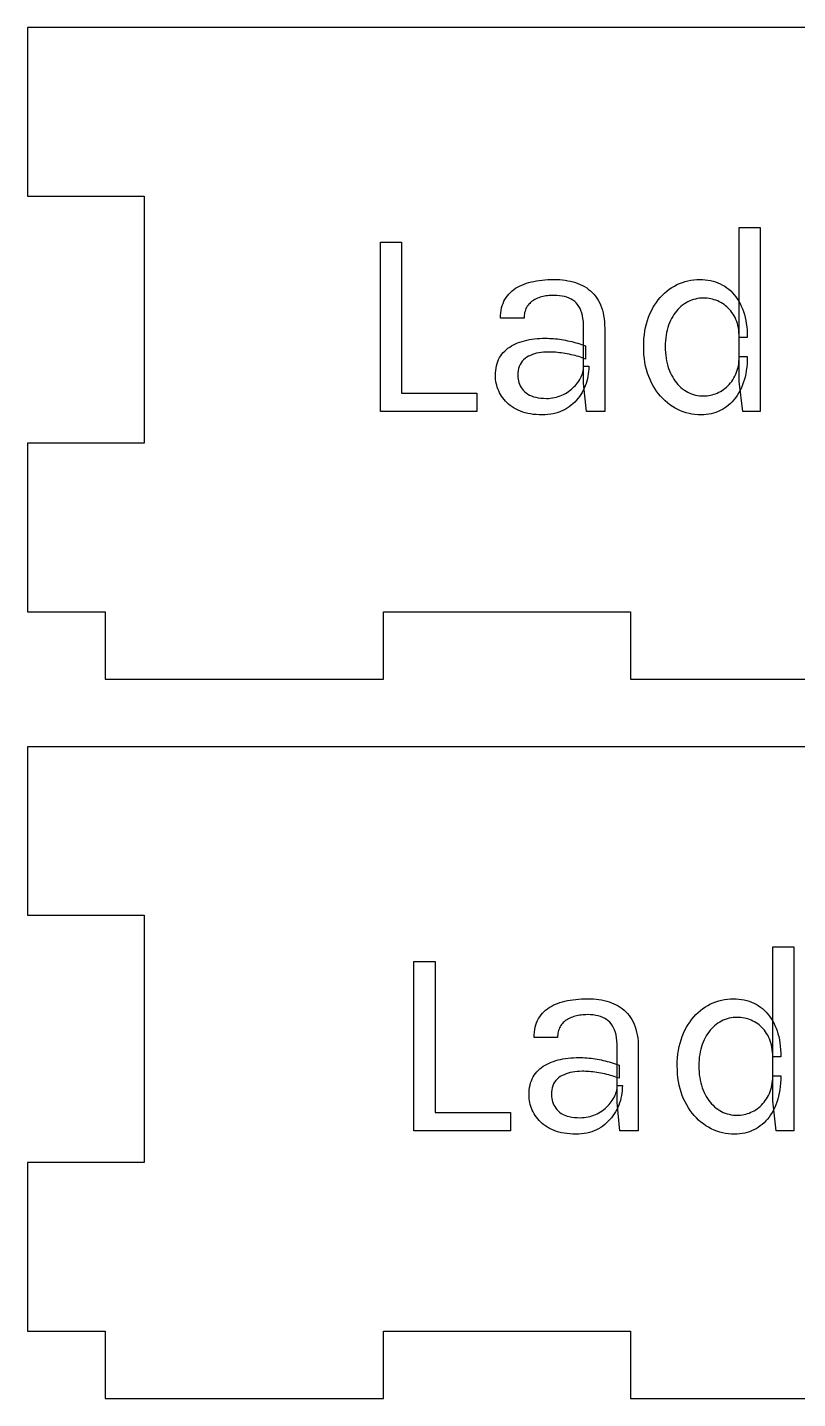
# Model space of a CAD drawing. Header units: millimetres. Extents: x 0 to 174, y 0 to 157.
# Drawn here: x 109 to 143.3, y 0 to 61 of the extents above; entities that cross this region are included whole.
import ezdxf

# ---------------------------------------------------------------- set-up
doc = ezdxf.new("R2010")
doc.units = ezdxf.units.MM
doc.layers.get('0').update_dxf_attribs({"linetype": 'CONTINUOUS'})

msp = doc.modelspace()

# ---------------------------------------------------------------- linework, layer by layer
for p, q in [((114.196, 61), (109, 61)), ((109, 61), (109, 53.5)), ((168.468, 61), (114.196, 61)), ((109, 53.5), (114.196, 53.5)), ((114.196, 53.5), (114.196, 42.5)), ((140.66, 45.252), (140.66, 52.092)), ((140.66, 52.092), (141.596, 52.092)), ((141.596, 52.092), (141.596, 43.908)), ((124.7, 51.444), (125.636, 51.444)), ((124.7, 43.908), (124.7, 51.444)), ((124.7, 51.444), (124.7, 51.444)), ((125.636, 51.444), (125.636, 44.724)), ((130.716, 49.394), (130.802, 49.447)), ((130.802, 49.447), (130.894, 49.495)), ((130.894, 49.495), (130.989, 49.54)), ((130.989, 49.54), (131.09, 49.581)), ((131.09, 49.581), (131.195, 49.617)), ((131.195, 49.617), (131.304, 49.649)), ((131.304, 49.649), (131.416, 49.679)), ((131.416, 49.679), (131.531, 49.704)), ((131.531, 49.704), (131.649, 49.726)), ((131.649, 49.726), (131.77, 49.745)), ((131.77, 49.745), (131.895, 49.761)), ((131.895, 49.761), (132.022, 49.773)), ((132.022, 49.773), (132.152, 49.781)), ((132.152, 49.781), (132.286, 49.786)), ((132.286, 49.786), (132.422, 49.788)), ((132.422, 49.788), (132.422, 49.788)), ((132.422, 49.788), (132.553, 49.786)), ((132.553, 49.786), (132.68, 49.779)), ((132.68, 49.779), (132.805, 49.768)), ((132.805, 49.768), (132.926, 49.752)), ((132.926, 49.752), (133.045, 49.733)), ((133.045, 49.733), (133.16, 49.708)), ((133.16, 49.708), (133.273, 49.679)), ((133.273, 49.679), (133.382, 49.646)), ((133.382, 49.646), (133.489, 49.608)), ((133.489, 49.608), (133.592, 49.566)), ((133.592, 49.566), (133.692, 49.519)), ((133.692, 49.519), (133.787, 49.467)), ((133.787, 49.467), (133.878, 49.409)), ((137.552, 49.349), (137.663, 49.425)), ((137.663, 49.425), (137.778, 49.494)), ((137.778, 49.494), (137.894, 49.556)), ((137.894, 49.556), (138.013, 49.61)), ((138.013, 49.61), (138.134, 49.657)), ((138.134, 49.657), (138.258, 49.697)), ((138.258, 49.697), (138.383, 49.73)), ((138.383, 49.73), (138.511, 49.755)), ((138.511, 49.755), (138.641, 49.773)), ((138.641, 49.773), (138.774, 49.784)), ((138.774, 49.784), (138.908, 49.788)), ((138.908, 49.788), (138.908, 49.788)), ((138.908, 49.788), (139.033, 49.785)), ((139.033, 49.785), (139.154, 49.776)), ((139.154, 49.776), (139.272, 49.76)), ((139.272, 49.76), (139.388, 49.739)), ((139.388, 49.739), (139.5, 49.712)), ((139.5, 49.712), (139.609, 49.678)), ((139.609, 49.678), (139.715, 49.638)), ((139.715, 49.638), (139.818, 49.592)), ((139.818, 49.592), (139.918, 49.54)), ((139.918, 49.54), (140.015, 49.482)), ((140.015, 49.482), (140.108, 49.418)), ((140.108, 49.418), (140.197, 49.349)), ((130.156, 48.721), (130.196, 48.815)), ((130.196, 48.815), (130.242, 48.903)), ((130.242, 48.903), (130.294, 48.986)), ((130.294, 48.986), (130.352, 49.065)), ((130.352, 49.065), (130.416, 49.139)), ((130.416, 49.139), (130.484, 49.209)), ((130.484, 49.209), (130.556, 49.275)), ((130.556, 49.275), (130.634, 49.336)), ((130.634, 49.336), (130.716, 49.394)), ((131.429, 48.8), (131.385, 48.763)), ((131.476, 48.835), (131.429, 48.8)), ((131.525, 48.867), (131.476, 48.835)), ((131.577, 48.897), (131.525, 48.867)), ((131.631, 48.924), (131.577, 48.897)), ((131.688, 48.949), (131.631, 48.924)), ((131.747, 48.972), (131.688, 48.949)), ((131.808, 48.993), (131.747, 48.972)), ((131.871, 49.011), (131.808, 48.993)), ((131.935, 49.027), (131.871, 49.011)), ((132, 49.041), (131.935, 49.027)), ((132.067, 49.053), (132, 49.041)), ((132.135, 49.063), (132.067, 49.053)), ((132.205, 49.07), (132.135, 49.063)), ((132.276, 49.076), (132.205, 49.07)), ((132.348, 49.079), (132.276, 49.076)), ((132.422, 49.08), (132.348, 49.079)), ((132.551, 49.077), (132.422, 49.08)), ((132.422, 49.08), (132.422, 49.08)), ((132.673, 49.066), (132.551, 49.077)), ((132.788, 49.049), (132.673, 49.066)), ((132.897, 49.026), (132.788, 49.049)), ((133, 48.995), (132.897, 49.026)), ((133.095, 48.958), (133, 48.995)), ((133.184, 48.914), (133.095, 48.958)), ((133.267, 48.863), (133.184, 48.914)), ((133.343, 48.805), (133.267, 48.863)), ((133.412, 48.741), (133.343, 48.805)), ((133.878, 49.409), (133.965, 49.347)), ((133.965, 49.347), (134.047, 49.279)), ((134.047, 49.279), (134.124, 49.206)), ((134.124, 49.206), (134.197, 49.127)), ((134.197, 49.127), (134.266, 49.044)), ((134.266, 49.044), (134.33, 48.955)), ((134.33, 48.955), (134.39, 48.861)), ((134.39, 48.861), (134.445, 48.761)), ((136.979, 48.765), (137.064, 48.878)), ((137.064, 48.878), (137.152, 48.985)), ((137.152, 48.985), (137.245, 49.085)), ((137.245, 49.085), (137.343, 49.179)), ((137.343, 49.179), (137.445, 49.267)), ((137.445, 49.267), (137.552, 49.349)), ((138.461, 48.832), (138.379, 48.793)), ((138.544, 48.866), (138.461, 48.832)), ((138.628, 48.895), (138.544, 48.866)), ((138.715, 48.918), (138.628, 48.895)), ((138.803, 48.937), (138.715, 48.918)), ((138.892, 48.95), (138.803, 48.937)), ((138.983, 48.957), (138.892, 48.95)), ((139.076, 48.96), (138.983, 48.957)), ((139.158, 48.958), (139.076, 48.96)), ((139.076, 48.96), (139.076, 48.96)), ((139.239, 48.952), (139.158, 48.958)), ((139.32, 48.942), (139.239, 48.952)), ((139.399, 48.928), (139.32, 48.942)), ((139.477, 48.91), (139.399, 48.928)), ((139.553, 48.888), (139.477, 48.91)), ((139.629, 48.862), (139.553, 48.888)), ((139.704, 48.831), (139.629, 48.862)), ((139.777, 48.797), (139.704, 48.831)), ((140.197, 49.349), (140.282, 49.274)), ((140.282, 49.274), (140.363, 49.194)), ((140.363, 49.194), (140.439, 49.108)), ((140.439, 49.108), (140.511, 49.018)), ((140.511, 49.018), (140.578, 48.921)), ((140.578, 48.921), (140.642, 48.82)), ((140.642, 48.82), (140.701, 48.712)), ((130.049, 48.182), (130.058, 48.3)), ((130.058, 48.3), (130.074, 48.413)), ((130.074, 48.413), (130.095, 48.52)), ((130.095, 48.52), (130.123, 48.623)), ((130.123, 48.623), (130.156, 48.721)), ((131.097, 48.196), (131.092, 48.13)), ((131.106, 48.261), (131.097, 48.196)), ((131.118, 48.323), (131.106, 48.261)), ((131.134, 48.382), (131.118, 48.323)), ((131.154, 48.438), (131.134, 48.382)), ((131.177, 48.492), (131.154, 48.438)), ((131.203, 48.544), (131.177, 48.492)), ((131.233, 48.593), (131.203, 48.544)), ((131.267, 48.639), (131.233, 48.593)), ((131.304, 48.683), (131.267, 48.639)), ((131.343, 48.724), (131.304, 48.683)), ((131.385, 48.763), (131.343, 48.724)), ((133.475, 48.669), (133.412, 48.741)), ((133.531, 48.588), (133.475, 48.669)), ((133.58, 48.498), (133.531, 48.588)), ((133.623, 48.4), (133.58, 48.498)), ((133.66, 48.293), (133.623, 48.4)), ((133.689, 48.178), (133.66, 48.293)), ((134.445, 48.761), (134.494, 48.656)), ((134.494, 48.656), (134.537, 48.545)), ((134.537, 48.545), (134.574, 48.428)), ((134.574, 48.428), (134.606, 48.305)), ((134.606, 48.305), (134.632, 48.177)), ((136.631, 48.111), (136.689, 48.253)), ((136.689, 48.253), (136.754, 48.39)), ((136.754, 48.39), (136.825, 48.521)), ((136.825, 48.521), (136.9, 48.646)), ((136.9, 48.646), (136.979, 48.765)), ((137.756, 48.225), (137.702, 48.139)), ((137.813, 48.306), (137.756, 48.225)), ((137.873, 48.383), (137.813, 48.306)), ((137.936, 48.455), (137.873, 48.383)), ((138.003, 48.522), (137.936, 48.455)), ((138.072, 48.586), (138.003, 48.522)), ((138.145, 48.645), (138.072, 48.586)), ((138.221, 48.699), (138.145, 48.645)), ((138.299, 48.749), (138.221, 48.699)), ((138.379, 48.793), (138.299, 48.749)), ((139.85, 48.759), (139.777, 48.797)), ((139.921, 48.717), (139.85, 48.759)), ((139.989, 48.671), (139.921, 48.717)), ((140.054, 48.621), (139.989, 48.671)), ((140.116, 48.568), (140.054, 48.621)), ((140.176, 48.511), (140.116, 48.568)), ((140.233, 48.45), (140.176, 48.511)), ((140.288, 48.385), (140.233, 48.45)), ((140.34, 48.316), (140.288, 48.385)), ((140.389, 48.244), (140.34, 48.316)), ((140.435, 48.168), (140.389, 48.244)), ((140.701, 48.712), (140.756, 48.6)), ((140.756, 48.6), (140.806, 48.482)), ((140.806, 48.482), (140.851, 48.36)), ((140.851, 48.36), (140.891, 48.233)), ((140.891, 48.233), (140.925, 48.101)), ((130.046, 48.06), (130.049, 48.182)), ((131.09, 48.06), (130.046, 48.06)), ((131.092, 48.13), (131.09, 48.06)), ((131.09, 48.06), (131.09, 48.06)), ((133.712, 48.053), (133.689, 48.178)), ((133.729, 47.92), (133.712, 48.053)), ((133.739, 47.778), (133.729, 47.92)), ((133.742, 47.628), (133.739, 47.778)), ((133.742, 45.168), (133.742, 47.628)), ((134.632, 48.177), (134.652, 48.042)), ((134.652, 48.042), (134.667, 47.902)), ((134.667, 47.902), (134.675, 47.756)), ((134.675, 47.756), (134.678, 47.604)), ((134.678, 47.604), (134.678, 47.604)), ((134.678, 47.604), (134.678, 43.908)), ((136.467, 47.495), (136.498, 47.657)), ((136.498, 47.657), (136.535, 47.813)), ((136.535, 47.813), (136.58, 47.965)), ((136.58, 47.965), (136.631, 48.111)), ((137.485, 47.648), (137.455, 47.538)), ((137.52, 47.754), (137.485, 47.648)), ((137.559, 47.857), (137.52, 47.754)), ((137.603, 47.955), (137.559, 47.857)), ((137.651, 48.049), (137.603, 47.955)), ((137.702, 48.139), (137.651, 48.049)), ((140.478, 48.088), (140.435, 48.168)), ((140.516, 48.005), (140.478, 48.088)), ((140.55, 47.918), (140.516, 48.005)), ((140.579, 47.827), (140.55, 47.918)), ((140.604, 47.733), (140.579, 47.827)), ((140.624, 47.635), (140.604, 47.733)), ((140.64, 47.534), (140.624, 47.635)), ((140.925, 48.101), (140.954, 47.964)), ((140.954, 47.964), (140.978, 47.822)), ((140.978, 47.822), (140.996, 47.676)), ((140.996, 47.676), (141.009, 47.525)), ((130.805, 46.965), (130.904, 47.001)), ((130.904, 47.001), (131.006, 47.033)), ((131.006, 47.033), (131.111, 47.063)), ((131.111, 47.063), (131.218, 47.088)), ((131.218, 47.088), (131.327, 47.11)), ((131.327, 47.11), (131.44, 47.129)), ((131.44, 47.129), (131.554, 47.145)), ((131.554, 47.145), (131.671, 47.157)), ((131.671, 47.157), (131.791, 47.165)), ((131.791, 47.165), (131.913, 47.17)), ((131.913, 47.17), (132.038, 47.172)), ((132.038, 47.172), (132.038, 47.172)), ((132.038, 47.172), (132.128, 47.171)), ((132.128, 47.171), (132.218, 47.168)), ((132.218, 47.168), (132.308, 47.164)), ((132.308, 47.164), (132.399, 47.158)), ((132.399, 47.158), (132.489, 47.149)), ((132.489, 47.149), (132.579, 47.14)), ((132.579, 47.14), (132.67, 47.128)), ((132.67, 47.128), (132.76, 47.114)), ((132.76, 47.114), (132.85, 47.099)), ((132.85, 47.099), (132.941, 47.082)), ((132.941, 47.082), (133.031, 47.063)), ((133.031, 47.063), (133.121, 47.043)), ((133.121, 47.043), (133.211, 47.022)), ((133.211, 47.022), (133.3, 46.999)), ((133.3, 46.999), (133.389, 46.975)), ((133.389, 46.975), (133.477, 46.95)), ((136.412, 46.8), (136.415, 46.981)), ((136.415, 46.981), (136.426, 47.157)), ((136.426, 47.157), (136.443, 47.329)), ((136.443, 47.329), (136.467, 47.495)), ((137.381, 47.061), (137.374, 46.933)), ((137.393, 47.186), (137.381, 47.061)), ((137.409, 47.307), (137.393, 47.186)), ((137.43, 47.425), (137.409, 47.307)), ((137.455, 47.538), (137.43, 47.425)), ((140.651, 47.429), (140.64, 47.534)), ((140.658, 47.32), (140.651, 47.429)), ((140.66, 47.208), (140.658, 47.32)), ((141.02, 47.208), (140.66, 47.208)), ((141.009, 47.525), (141.017, 47.369)), ((141.017, 47.369), (141.02, 47.208)), ((141.02, 47.208), (141.02, 47.208)), ((130.004, 46.309), (130.054, 46.389)), ((130.054, 46.389), (130.109, 46.464)), ((130.109, 46.464), (130.169, 46.535)), ((130.169, 46.535), (130.234, 46.603)), ((130.234, 46.603), (130.303, 46.666)), ((130.303, 46.666), (130.376, 46.726)), ((130.376, 46.726), (130.453, 46.781)), ((130.453, 46.781), (130.535, 46.833)), ((130.535, 46.833), (130.621, 46.881)), ((130.621, 46.881), (130.711, 46.925)), ((130.711, 46.925), (130.805, 46.965)), ((131.291, 46.368), (131.21, 46.323)), ((131.376, 46.408), (131.291, 46.368)), ((131.464, 46.444), (131.376, 46.408)), ((131.556, 46.475), (131.464, 46.444)), ((131.651, 46.501), (131.556, 46.475)), ((131.75, 46.522), (131.651, 46.501)), ((131.853, 46.539), (131.75, 46.522)), ((131.959, 46.551), (131.853, 46.539)), ((132.069, 46.558), (131.959, 46.551)), ((132.182, 46.56), (132.069, 46.558)), ((132.258, 46.559), (132.182, 46.56)), ((132.182, 46.56), (132.182, 46.56)), ((132.336, 46.557), (132.258, 46.559)), ((132.416, 46.552), (132.336, 46.557)), ((132.496, 46.547), (132.416, 46.552)), ((132.579, 46.539), (132.496, 46.547)), ((132.663, 46.53), (132.579, 46.539)), ((132.748, 46.519), (132.663, 46.53)), ((132.835, 46.506), (132.748, 46.519)), ((132.923, 46.492), (132.835, 46.506)), ((133.013, 46.476), (132.923, 46.492)), ((133.103, 46.459), (133.013, 46.476)), ((133.191, 46.44), (133.103, 46.459)), ((133.276, 46.42), (133.191, 46.44)), ((133.361, 46.399), (133.276, 46.42)), ((133.443, 46.377), (133.361, 46.399)), ((133.523, 46.354), (133.443, 46.377)), ((133.477, 46.95), (133.565, 46.924)), ((133.565, 46.924), (133.652, 46.896)), ((133.652, 46.896), (133.739, 46.867)), ((133.739, 46.867), (133.826, 46.836)), ((133.826, 46.836), (133.826, 46.836)), ((133.826, 46.836), (133.826, 46.248)), ((136.416, 46.618), (136.412, 46.8)), ((136.412, 46.8), (136.412, 46.8)), ((136.426, 46.44), (136.416, 46.618)), ((136.443, 46.267), (136.426, 46.44)), ((137.374, 46.933), (137.372, 46.8)), ((137.372, 46.8), (137.372, 46.8)), ((137.372, 46.8), (137.374, 46.665)), ((137.374, 46.665), (137.381, 46.534)), ((137.381, 46.534), (137.393, 46.407)), ((137.393, 46.407), (137.409, 46.284)), ((129.83, 45.74), (129.844, 45.846)), ((129.844, 45.846), (129.865, 45.947)), ((129.865, 45.947), (129.891, 46.044)), ((129.891, 46.044), (129.923, 46.137)), ((129.923, 46.137), (129.961, 46.225)), ((129.961, 46.225), (130.004, 46.309)), ((130.85, 45.828), (130.83, 45.731)), ((130.877, 45.919), (130.85, 45.828)), ((130.913, 46.003), (130.877, 45.919)), ((130.957, 46.08), (130.913, 46.003)), ((131.008, 46.151), (130.957, 46.08)), ((131.067, 46.215), (131.008, 46.151)), ((131.135, 46.272), (131.067, 46.215)), ((131.21, 46.323), (131.135, 46.272)), ((133.602, 46.329), (133.523, 46.354)), ((133.678, 46.303), (133.602, 46.329)), ((133.753, 46.276), (133.678, 46.303)), ((133.722, 45.726), (133.733, 45.792)), ((133.733, 45.792), (133.74, 45.858)), ((133.74, 45.858), (133.742, 45.924)), ((133.742, 45.924), (133.742, 45.924)), ((133.742, 45.924), (133.97, 45.924)), ((133.826, 46.248), (133.753, 46.276)), ((133.968, 45.81), (133.96, 45.697)), ((133.97, 45.924), (133.968, 45.81)), ((136.468, 46.1), (136.443, 46.267)), ((136.499, 45.937), (136.468, 46.1)), ((136.537, 45.779), (136.499, 45.937)), ((136.583, 45.625), (136.537, 45.779)), ((137.409, 46.284), (137.43, 46.164)), ((137.43, 46.164), (137.455, 46.048)), ((137.455, 46.048), (137.485, 45.936)), ((137.485, 45.936), (137.52, 45.828)), ((137.52, 45.828), (137.559, 45.724)), ((140.576, 45.746), (140.602, 45.839)), ((140.602, 45.839), (140.623, 45.936)), ((140.623, 45.936), (140.639, 46.036)), ((140.639, 46.036), (140.651, 46.139)), ((140.651, 46.139), (140.658, 46.246)), ((140.658, 46.246), (140.66, 46.356)), ((140.66, 46.356), (140.66, 46.356)), ((140.66, 46.356), (141.02, 46.356)), ((140.995, 45.879), (140.976, 45.73)), ((141.009, 46.033), (140.995, 45.879)), ((141.017, 46.192), (141.009, 46.033)), ((141.02, 46.356), (141.017, 46.192)), ((129.818, 45.516), (129.821, 45.63)), ((129.82, 45.428), (129.818, 45.516)), ((129.818, 45.516), (129.818, 45.516)), ((129.827, 45.34), (129.82, 45.428)), ((129.821, 45.63), (129.83, 45.74)), ((129.839, 45.253), (129.827, 45.34)), ((129.855, 45.168), (129.839, 45.253)), ((129.875, 45.082), (129.855, 45.168)), ((130.818, 45.627), (130.814, 45.516)), ((130.814, 45.516), (130.814, 45.516)), ((130.814, 45.516), (130.817, 45.433)), ((130.817, 45.433), (130.826, 45.353)), ((130.83, 45.731), (130.818, 45.627)), ((130.826, 45.353), (130.841, 45.275)), ((130.841, 45.275), (130.863, 45.199)), ((130.863, 45.199), (130.89, 45.126)), ((133.429, 45.136), (133.478, 45.199)), ((133.478, 45.199), (133.523, 45.264)), ((133.523, 45.264), (133.565, 45.33)), ((133.565, 45.33), (133.602, 45.396)), ((133.602, 45.396), (133.635, 45.462)), ((133.635, 45.462), (133.663, 45.528)), ((133.663, 45.528), (133.687, 45.594)), ((133.687, 45.594), (133.707, 45.66)), ((133.707, 45.66), (133.722, 45.726)), ((133.862, 43.908), (133.742, 45.168)), ((133.848, 45.159), (133.811, 45.056)), ((133.88, 45.263), (133.848, 45.159)), ((133.908, 45.369), (133.88, 45.263)), ((133.93, 45.477), (133.908, 45.369)), ((133.948, 45.586), (133.93, 45.477)), ((133.96, 45.697), (133.948, 45.586)), ((136.635, 45.477), (136.583, 45.625)), ((136.694, 45.334), (136.635, 45.477)), ((136.76, 45.195), (136.694, 45.334)), ((136.832, 45.062), (136.76, 45.195)), ((137.559, 45.724), (137.603, 45.624)), ((137.603, 45.624), (137.651, 45.528)), ((137.651, 45.528), (137.702, 45.436)), ((137.702, 45.436), (137.756, 45.349)), ((137.756, 45.349), (137.813, 45.267)), ((137.813, 45.267), (137.873, 45.189)), ((137.873, 45.189), (137.936, 45.116)), ((140.218, 45.121), (140.274, 45.186)), ((140.274, 45.186), (140.327, 45.255)), ((140.327, 45.255), (140.378, 45.328)), ((140.378, 45.328), (140.426, 45.405)), ((140.426, 45.405), (140.47, 45.485)), ((140.47, 45.485), (140.51, 45.569)), ((140.51, 45.569), (140.545, 45.656)), ((140.545, 45.656), (140.576, 45.746)), ((140.816, 43.908), (140.66, 45.252)), ((140.845, 45.185), (140.799, 45.061)), ((140.886, 45.313), (140.845, 45.185)), ((140.922, 45.447), (140.886, 45.313)), ((140.952, 45.586), (140.922, 45.447)), ((140.976, 45.73), (140.952, 45.586)), ((125.636, 44.724), (128.996, 44.724)), ((128.996, 44.724), (128.996, 43.908)), ((129.9, 44.998), (129.875, 45.082)), ((129.93, 44.915), (129.9, 44.998)), ((129.964, 44.832), (129.93, 44.915)), ((130.003, 44.751), (129.964, 44.832)), ((130.046, 44.67), (130.003, 44.751)), ((130.094, 44.591), (130.046, 44.67)), ((130.147, 44.515), (130.094, 44.591)), ((130.89, 45.126), (130.923, 45.055)), ((130.923, 45.055), (130.963, 44.987)), ((130.963, 44.987), (131.008, 44.921)), ((131.008, 44.921), (131.059, 44.857)), ((131.059, 44.857), (131.117, 44.796)), ((131.117, 44.796), (131.181, 44.739)), ((131.181, 44.739), (131.253, 44.688)), ((131.253, 44.688), (131.332, 44.643)), ((131.332, 44.643), (131.418, 44.604)), ((131.418, 44.604), (131.511, 44.571)), ((131.511, 44.571), (131.611, 44.544)), ((131.611, 44.544), (131.719, 44.523)), ((132.358, 44.516), (132.446, 44.531)), ((132.446, 44.531), (132.531, 44.551)), ((132.531, 44.551), (132.614, 44.575)), ((132.614, 44.575), (132.696, 44.603)), ((132.696, 44.603), (132.775, 44.636)), ((132.775, 44.636), (132.853, 44.673)), ((132.853, 44.673), (132.929, 44.715)), ((132.929, 44.715), (133.002, 44.76)), ((133.002, 44.76), (133.073, 44.807)), ((133.073, 44.807), (133.14, 44.856)), ((133.14, 44.856), (133.204, 44.908)), ((133.204, 44.908), (133.265, 44.962)), ((133.265, 44.962), (133.323, 45.018)), ((133.323, 45.018), (133.378, 45.076)), ((133.378, 45.076), (133.429, 45.136)), ((133.552, 44.578), (133.488, 44.493)), ((133.613, 44.667), (133.552, 44.578)), ((133.669, 44.76), (133.613, 44.667)), ((133.721, 44.856), (133.669, 44.76)), ((133.768, 44.955), (133.721, 44.856)), ((133.811, 45.056), (133.768, 44.955)), ((136.909, 44.935), (136.832, 45.062)), ((136.99, 44.814), (136.909, 44.935)), ((137.076, 44.699), (136.99, 44.814)), ((137.167, 44.59), (137.076, 44.699)), ((137.262, 44.488), (137.167, 44.59)), ((137.936, 45.116), (138.003, 45.047)), ((138.003, 45.047), (138.072, 44.983)), ((138.072, 44.983), (138.145, 44.923)), ((138.145, 44.923), (138.221, 44.868)), ((138.221, 44.868), (138.299, 44.818)), ((138.299, 44.818), (138.379, 44.773)), ((138.379, 44.773), (138.461, 44.733)), ((138.461, 44.733), (138.544, 44.699)), ((138.544, 44.699), (138.628, 44.67)), ((138.628, 44.67), (138.715, 44.646)), ((138.715, 44.646), (138.803, 44.628)), ((138.803, 44.628), (138.892, 44.615)), ((138.892, 44.615), (138.983, 44.607)), ((138.983, 44.607), (139.076, 44.604)), ((139.076, 44.604), (139.154, 44.606)), ((139.076, 44.604), (139.076, 44.604)), ((139.154, 44.606), (139.231, 44.612)), ((139.231, 44.612), (139.308, 44.622)), ((139.308, 44.622), (139.384, 44.637)), ((139.384, 44.637), (139.459, 44.655)), ((139.459, 44.655), (139.534, 44.677)), ((139.534, 44.677), (139.609, 44.704)), ((139.609, 44.704), (139.683, 44.735)), ((139.683, 44.735), (139.756, 44.769)), ((139.756, 44.769), (139.829, 44.808)), ((139.829, 44.808), (139.9, 44.851)), ((139.9, 44.851), (139.969, 44.897)), ((139.969, 44.897), (140.035, 44.947)), ((140.035, 44.947), (140.099, 45.001)), ((140.099, 45.001), (140.16, 45.059)), ((140.16, 45.059), (140.218, 45.121)), ((140.566, 44.621), (140.498, 44.524)), ((140.63, 44.723), (140.566, 44.621)), ((140.691, 44.83), (140.63, 44.723)), ((140.747, 44.943), (140.691, 44.83)), ((140.799, 45.061), (140.747, 44.943)), ((130.204, 44.442), (130.147, 44.515)), ((130.266, 44.372), (130.204, 44.442)), ((130.333, 44.306), (130.266, 44.372)), ((130.404, 44.242), (130.333, 44.306)), ((130.48, 44.181), (130.404, 44.242)), ((130.561, 44.123), (130.48, 44.181)), ((130.646, 44.068), (130.561, 44.123)), ((130.736, 44.016), (130.646, 44.068)), ((130.831, 43.968), (130.736, 44.016)), ((130.931, 43.925), (130.831, 43.968)), ((131.035, 43.887), (130.931, 43.925)), ((131.719, 44.523), (131.834, 44.508)), ((131.834, 44.508), (131.956, 44.499)), ((131.956, 44.499), (132.086, 44.496)), ((132.086, 44.496), (132.179, 44.498)), ((132.086, 44.496), (132.086, 44.496)), ((132.179, 44.498), (132.27, 44.505)), ((132.27, 44.505), (132.358, 44.516)), ((132.818, 43.956), (132.717, 43.911)), ((132.916, 44.007), (132.818, 43.956)), ((133.01, 44.064), (132.916, 44.007)), ((133.1, 44.126), (133.01, 44.064)), ((133.186, 44.192), (133.1, 44.126)), ((133.268, 44.261), (133.186, 44.192)), ((133.346, 44.335), (133.268, 44.261)), ((133.419, 44.412), (133.346, 44.335)), ((133.488, 44.493), (133.419, 44.412)), ((137.362, 44.392), (137.262, 44.488)), ((137.467, 44.301), (137.362, 44.392)), ((137.576, 44.217), (137.467, 44.301)), ((137.69, 44.139), (137.576, 44.217)), ((137.808, 44.068), (137.69, 44.139)), ((137.927, 44.004), (137.808, 44.068)), ((138.049, 43.948), (137.927, 44.004)), ((138.174, 43.899), (138.049, 43.948)), ((139.819, 43.956), (139.72, 43.911)), ((139.915, 44.007), (139.819, 43.956)), ((140.009, 44.064), (139.915, 44.007)), ((140.1, 44.127), (140.009, 44.064)), ((140.187, 44.195), (140.1, 44.127)), ((140.271, 44.269), (140.187, 44.195)), ((140.35, 44.349), (140.271, 44.269)), ((140.426, 44.434), (140.35, 44.349)), ((140.498, 44.524), (140.426, 44.434)), ((128.996, 43.908), (124.7, 43.908)), ((131.145, 43.855), (131.035, 43.887)), ((131.26, 43.827), (131.145, 43.855)), ((131.379, 43.804), (131.26, 43.827)), ((131.503, 43.787), (131.379, 43.804)), ((131.633, 43.774), (131.503, 43.787)), ((131.767, 43.767), (131.633, 43.774)), ((131.906, 43.764), (131.767, 43.767)), ((132.033, 43.767), (131.906, 43.764)), ((131.906, 43.764), (131.906, 43.764)), ((131.906, 43.764), (131.906, 43.764)), ((132.156, 43.776), (132.033, 43.767)), ((132.275, 43.791), (132.156, 43.776)), ((132.391, 43.812), (132.275, 43.791)), ((132.503, 43.839), (132.391, 43.812)), ((132.612, 43.872), (132.503, 43.839)), ((132.717, 43.911), (132.612, 43.872)), ((134.678, 43.908), (133.862, 43.908)), ((134.678, 43.908), (134.678, 43.908)), ((138.301, 43.858), (138.174, 43.899)), ((138.429, 43.824), (138.301, 43.858)), ((138.561, 43.798), (138.429, 43.824)), ((138.694, 43.779), (138.561, 43.798)), ((138.83, 43.768), (138.694, 43.779)), ((138.968, 43.764), (138.83, 43.768)), ((139.082, 43.767), (138.968, 43.764)), ((138.968, 43.764), (138.968, 43.764)), ((138.968, 43.764), (138.968, 43.764)), ((139.194, 43.776), (139.082, 43.767)), ((139.304, 43.791), (139.194, 43.776)), ((139.411, 43.812), (139.304, 43.791)), ((139.516, 43.839), (139.411, 43.812)), ((139.619, 43.872), (139.516, 43.839)), ((139.72, 43.911), (139.619, 43.872)), ((141.596, 43.908), (140.816, 43.908)), ((141.596, 43.908), (141.596, 43.908)), ((114.196, 42.5), (109, 42.5)), ((109, 42.5), (109, 35)), ((109, 35), (112.465, 35)), ((112.465, 35), (112.465, 32)), ((124.832, 32), (124.832, 35)), ((124.832, 35), (135.832, 35)), ((135.832, 35), (135.832, 32)), ((112.465, 32), (124.832, 32)), ((135.832, 32), (146.832, 32)), ((114.196, 29), (109, 29)), ((109, 29), (109, 21.5)), ((168.468, 29), (114.196, 29)), ((109, 21.5), (114.196, 21.5)), ((114.196, 21.5), (114.196, 10.5)), ((142.154, 13.252), (142.154, 20.092)), ((142.154, 20.092), (143.09, 20.092)), ((143.09, 20.092), (143.09, 11.908)), ((126.194, 19.444), (127.13, 19.444)), ((126.194, 11.908), (126.194, 19.444)), ((126.194, 19.444), (126.194, 19.444)), ((127.13, 19.444), (127.13, 12.724)), ((132.91, 17.679), (133.025, 17.704)), ((133.025, 17.704), (133.143, 17.726)), ((133.143, 17.726), (133.264, 17.745)), ((133.264, 17.745), (133.389, 17.761)), ((133.389, 17.761), (133.516, 17.773)), ((133.516, 17.773), (133.646, 17.781)), ((133.646, 17.781), (133.78, 17.786)), ((133.78, 17.786), (133.916, 17.788)), ((133.916, 17.788), (133.916, 17.788)), ((133.916, 17.788), (134.047, 17.786)), ((134.047, 17.786), (134.174, 17.779)), ((134.174, 17.779), (134.299, 17.768)), ((134.299, 17.768), (134.42, 17.752)), ((134.42, 17.752), (134.539, 17.732)), ((134.539, 17.732), (134.654, 17.708)), ((134.654, 17.708), (134.767, 17.679)), ((139.628, 17.657), (139.752, 17.697)), ((139.752, 17.697), (139.877, 17.73)), ((139.877, 17.73), (140.005, 17.755)), ((140.005, 17.755), (140.135, 17.773)), ((140.135, 17.773), (140.268, 17.784)), ((140.268, 17.784), (140.402, 17.788)), ((140.402, 17.788), (140.402, 17.788)), ((140.402, 17.788), (140.527, 17.785)), ((140.527, 17.785), (140.648, 17.776)), ((140.648, 17.776), (140.766, 17.76)), ((140.766, 17.76), (140.882, 17.739)), ((140.882, 17.739), (140.994, 17.712)), ((140.994, 17.712), (141.103, 17.678)), ((131.846, 17.065), (131.91, 17.139)), ((131.91, 17.139), (131.978, 17.209)), ((131.978, 17.209), (132.05, 17.275)), ((132.05, 17.275), (132.128, 17.336)), ((132.128, 17.336), (132.21, 17.393)), ((132.21, 17.393), (132.296, 17.447)), ((132.296, 17.447), (132.388, 17.495)), ((132.388, 17.495), (132.483, 17.54)), ((132.483, 17.54), (132.584, 17.581)), ((132.584, 17.581), (132.689, 17.617)), ((132.689, 17.617), (132.798, 17.649)), ((132.798, 17.649), (132.91, 17.679)), ((134.767, 17.679), (134.876, 17.646)), ((134.876, 17.646), (134.983, 17.608)), ((134.983, 17.608), (135.086, 17.566)), ((135.086, 17.566), (135.186, 17.519)), ((135.186, 17.519), (135.281, 17.467)), ((135.281, 17.467), (135.372, 17.409)), ((135.372, 17.409), (135.459, 17.347)), ((135.459, 17.347), (135.541, 17.279)), ((135.541, 17.279), (135.618, 17.206)), ((135.618, 17.206), (135.691, 17.127)), ((135.691, 17.127), (135.76, 17.044)), ((138.646, 16.985), (138.739, 17.085)), ((138.739, 17.085), (138.837, 17.179)), ((138.837, 17.179), (138.939, 17.267)), ((138.939, 17.267), (139.046, 17.349)), ((139.046, 17.349), (139.157, 17.425)), ((139.157, 17.425), (139.272, 17.494)), ((139.272, 17.494), (139.388, 17.556)), ((139.388, 17.556), (139.507, 17.61)), ((139.507, 17.61), (139.628, 17.657)), ((141.103, 17.678), (141.209, 17.638)), ((141.209, 17.638), (141.312, 17.592)), ((141.312, 17.592), (141.412, 17.54)), ((141.412, 17.54), (141.509, 17.482)), ((141.509, 17.482), (141.602, 17.418)), ((141.602, 17.418), (141.691, 17.349)), ((141.691, 17.349), (141.776, 17.274)), ((141.776, 17.274), (141.857, 17.194)), ((141.857, 17.194), (141.933, 17.108)), ((141.933, 17.108), (142.005, 17.018)), ((131.568, 16.413), (131.589, 16.52)), ((131.589, 16.52), (131.617, 16.623)), ((131.617, 16.623), (131.65, 16.721)), ((131.65, 16.721), (131.69, 16.815)), ((131.69, 16.815), (131.736, 16.903)), ((131.736, 16.903), (131.788, 16.986)), ((131.788, 16.986), (131.846, 17.065)), ((132.671, 16.492), (132.648, 16.438)), ((132.697, 16.544), (132.671, 16.492)), ((132.727, 16.593), (132.697, 16.544)), ((132.761, 16.639), (132.727, 16.593)), ((132.798, 16.683), (132.761, 16.639)), ((132.837, 16.724), (132.798, 16.683)), ((132.879, 16.763), (132.837, 16.724)), ((132.923, 16.8), (132.879, 16.763)), ((132.97, 16.835), (132.923, 16.8)), ((133.019, 16.867), (132.97, 16.835)), ((133.071, 16.897), (133.019, 16.867)), ((133.125, 16.924), (133.071, 16.897)), ((133.182, 16.949), (133.125, 16.924)), ((133.241, 16.972), (133.182, 16.949)), ((133.302, 16.993), (133.241, 16.972)), ((133.365, 17.011), (133.302, 16.993)), ((133.429, 17.027), (133.365, 17.011)), ((133.494, 17.041), (133.429, 17.027)), ((133.561, 17.053), (133.494, 17.041)), ((133.629, 17.063), (133.561, 17.053)), ((133.699, 17.07), (133.629, 17.063)), ((133.77, 17.076), (133.699, 17.07)), ((133.842, 17.079), (133.77, 17.076)), ((133.916, 17.08), (133.842, 17.079)), ((134.045, 17.077), (133.916, 17.08)), ((133.916, 17.08), (133.916, 17.08)), ((134.167, 17.066), (134.045, 17.077)), ((134.282, 17.049), (134.167, 17.066)), ((134.391, 17.026), (134.282, 17.049)), ((134.494, 16.995), (134.391, 17.026)), ((134.589, 16.958), (134.494, 16.995)), ((134.678, 16.914), (134.589, 16.958)), ((134.761, 16.863), (134.678, 16.914)), ((134.837, 16.805), (134.761, 16.863)), ((134.906, 16.741), (134.837, 16.805)), ((134.969, 16.669), (134.906, 16.741)), ((135.025, 16.588), (134.969, 16.669)), ((135.074, 16.498), (135.025, 16.588)), ((135.117, 16.4), (135.074, 16.498)), ((135.76, 17.044), (135.824, 16.955)), ((135.824, 16.955), (135.884, 16.861)), ((135.884, 16.861), (135.939, 16.761)), ((135.939, 16.761), (135.988, 16.656)), ((135.988, 16.656), (136.031, 16.545)), ((136.031, 16.545), (136.068, 16.428)), ((138.248, 16.39), (138.319, 16.521)), ((138.319, 16.521), (138.394, 16.646)), ((138.394, 16.646), (138.473, 16.765)), ((138.473, 16.765), (138.558, 16.878)), ((138.558, 16.878), (138.646, 16.985)), ((139.497, 16.522), (139.43, 16.455)), ((139.566, 16.586), (139.497, 16.522)), ((139.639, 16.645), (139.566, 16.586)), ((139.715, 16.699), (139.639, 16.645)), ((139.793, 16.749), (139.715, 16.699)), ((139.873, 16.793), (139.793, 16.749)), ((139.955, 16.832), (139.873, 16.793)), ((140.038, 16.866), (139.955, 16.832)), ((140.122, 16.895), (140.038, 16.866)), ((140.209, 16.918), (140.122, 16.895)), ((140.297, 16.937), (140.209, 16.918)), ((140.386, 16.95), (140.297, 16.937)), ((140.477, 16.957), (140.386, 16.95)), ((140.57, 16.96), (140.477, 16.957)), ((140.652, 16.958), (140.57, 16.96)), ((140.57, 16.96), (140.57, 16.96)), ((140.733, 16.952), (140.652, 16.958)), ((140.814, 16.942), (140.733, 16.952)), ((140.893, 16.928), (140.814, 16.942)), ((140.971, 16.91), (140.893, 16.928)), ((141.047, 16.888), (140.971, 16.91)), ((141.123, 16.862), (141.047, 16.888)), ((141.198, 16.831), (141.123, 16.862)), ((141.271, 16.797), (141.198, 16.831)), ((141.344, 16.759), (141.271, 16.797)), ((141.415, 16.717), (141.344, 16.759)), ((141.483, 16.671), (141.415, 16.717)), ((141.548, 16.621), (141.483, 16.671)), ((141.61, 16.568), (141.548, 16.621)), ((141.67, 16.511), (141.61, 16.568)), ((141.727, 16.45), (141.67, 16.511)), ((142.005, 17.018), (142.072, 16.921)), ((142.072, 16.921), (142.136, 16.82)), ((142.136, 16.82), (142.195, 16.712)), ((142.195, 16.712), (142.25, 16.6)), ((142.25, 16.6), (142.3, 16.482)), ((142.3, 16.482), (142.345, 16.36)), ((131.54, 16.06), (131.543, 16.182)), ((132.584, 16.06), (131.54, 16.06)), ((131.543, 16.182), (131.552, 16.3)), ((131.552, 16.3), (131.568, 16.413)), ((132.586, 16.13), (132.584, 16.06)), ((132.584, 16.06), (132.584, 16.06)), ((132.591, 16.196), (132.586, 16.13)), ((132.6, 16.261), (132.591, 16.196)), ((132.612, 16.323), (132.6, 16.261)), ((132.628, 16.382), (132.612, 16.323)), ((132.648, 16.438), (132.628, 16.382)), ((135.154, 16.293), (135.117, 16.4)), ((135.183, 16.178), (135.154, 16.293)), ((135.206, 16.053), (135.183, 16.178)), ((135.223, 15.92), (135.206, 16.053)), ((135.233, 15.778), (135.223, 15.92)), ((136.068, 16.428), (136.1, 16.305)), ((136.1, 16.305), (136.126, 16.177)), ((136.126, 16.177), (136.146, 16.042)), ((136.146, 16.042), (136.161, 15.902)), ((136.161, 15.902), (136.169, 15.756)), ((138.029, 15.813), (138.074, 15.965)), ((138.074, 15.965), (138.125, 16.111)), ((138.125, 16.111), (138.183, 16.253)), ((138.183, 16.253), (138.248, 16.39)), ((139.097, 15.955), (139.053, 15.857)), ((139.145, 16.049), (139.097, 15.955)), ((139.196, 16.139), (139.145, 16.049)), ((139.25, 16.225), (139.196, 16.139)), ((139.307, 16.306), (139.25, 16.225)), ((139.367, 16.383), (139.307, 16.306)), ((139.43, 16.455), (139.367, 16.383)), ((141.782, 16.385), (141.727, 16.45)), ((141.834, 16.316), (141.782, 16.385)), ((141.883, 16.244), (141.834, 16.316)), ((141.929, 16.168), (141.883, 16.244)), ((141.972, 16.088), (141.929, 16.168)), ((142.01, 16.005), (141.972, 16.088)), ((142.044, 15.918), (142.01, 16.005)), ((142.073, 15.827), (142.044, 15.918)), ((142.345, 16.36), (142.385, 16.233)), ((142.385, 16.233), (142.419, 16.101)), ((142.419, 16.101), (142.448, 15.964)), ((142.448, 15.964), (142.472, 15.822)), ((135.236, 15.628), (135.233, 15.778)), ((135.236, 13.168), (135.236, 15.628)), ((136.169, 15.756), (136.172, 15.604)), ((136.172, 15.604), (136.172, 15.604)), ((136.172, 15.604), (136.172, 11.908)), ((137.92, 15.157), (137.937, 15.329)), ((137.937, 15.329), (137.961, 15.495)), ((137.961, 15.495), (137.992, 15.656)), ((137.992, 15.656), (138.029, 15.813)), ((138.903, 15.307), (138.887, 15.186)), ((138.924, 15.425), (138.903, 15.307)), ((138.949, 15.538), (138.924, 15.425)), ((138.979, 15.648), (138.949, 15.538)), ((139.014, 15.754), (138.979, 15.648)), ((139.053, 15.857), (139.014, 15.754)), ((142.098, 15.733), (142.073, 15.827)), ((142.118, 15.635), (142.098, 15.733)), ((142.134, 15.534), (142.118, 15.635)), ((142.145, 15.429), (142.134, 15.534)), ((142.152, 15.32), (142.145, 15.429)), ((142.154, 15.208), (142.152, 15.32)), ((142.472, 15.822), (142.49, 15.676)), ((142.49, 15.676), (142.503, 15.525)), ((142.503, 15.525), (142.511, 15.369)), ((142.511, 15.369), (142.514, 15.208)), ((131.728, 14.603), (131.797, 14.666)), ((131.797, 14.666), (131.87, 14.726)), ((131.87, 14.726), (131.947, 14.781)), ((131.947, 14.781), (132.029, 14.833)), ((132.029, 14.833), (132.115, 14.881)), ((132.115, 14.881), (132.205, 14.925)), ((132.205, 14.925), (132.299, 14.965)), ((132.299, 14.965), (132.398, 15.001)), ((132.398, 15.001), (132.5, 15.033)), ((132.5, 15.033), (132.605, 15.063)), ((132.605, 15.063), (132.712, 15.088)), ((132.712, 15.088), (132.821, 15.11)), ((132.821, 15.11), (132.934, 15.129)), ((132.934, 15.129), (133.048, 15.145)), ((133.048, 15.145), (133.165, 15.157)), ((133.165, 15.157), (133.285, 15.165)), ((133.285, 15.165), (133.407, 15.17)), ((133.407, 15.17), (133.532, 15.172)), ((133.532, 15.172), (133.532, 15.172)), ((133.532, 15.172), (133.622, 15.171)), ((133.622, 15.171), (133.712, 15.168)), ((133.712, 15.168), (133.802, 15.164)), ((133.802, 15.164), (133.893, 15.158)), ((133.893, 15.158), (133.983, 15.149)), ((133.983, 15.149), (134.073, 15.14)), ((134.073, 15.14), (134.164, 15.128)), ((134.164, 15.128), (134.254, 15.114)), ((134.254, 15.114), (134.344, 15.099)), ((134.344, 15.099), (134.435, 15.082)), ((134.435, 15.082), (134.525, 15.063)), ((134.525, 15.063), (134.615, 15.043)), ((134.615, 15.043), (134.705, 15.022)), ((134.705, 15.022), (134.794, 14.999)), ((134.794, 14.999), (134.883, 14.976)), ((134.883, 14.976), (134.971, 14.95)), ((134.971, 14.95), (135.059, 14.924)), ((135.059, 14.924), (135.146, 14.896)), ((135.146, 14.896), (135.233, 14.867)), ((135.233, 14.867), (135.32, 14.836)), ((135.32, 14.836), (135.32, 14.836)), ((135.32, 14.836), (135.32, 14.248)), ((137.906, 14.8), (137.909, 14.981)), ((137.91, 14.618), (137.906, 14.8)), ((137.906, 14.8), (137.906, 14.8)), ((137.909, 14.981), (137.92, 15.157)), ((138.868, 14.933), (138.866, 14.8)), ((138.866, 14.8), (138.866, 14.8)), ((138.866, 14.8), (138.868, 14.665)), ((138.875, 15.061), (138.868, 14.933)), ((138.868, 14.665), (138.875, 14.534)), ((138.887, 15.186), (138.875, 15.061)), ((142.514, 15.208), (142.154, 15.208)), ((142.514, 15.208), (142.514, 15.208)), ((131.359, 13.947), (131.385, 14.044)), ((131.385, 14.044), (131.417, 14.137)), ((131.417, 14.137), (131.455, 14.225)), ((131.455, 14.225), (131.498, 14.309)), ((131.498, 14.309), (131.548, 14.389)), ((131.548, 14.389), (131.603, 14.464)), ((131.603, 14.464), (131.663, 14.535)), ((131.663, 14.535), (131.728, 14.603)), ((132.451, 14.08), (132.407, 14.003)), ((132.502, 14.151), (132.451, 14.08)), ((132.561, 14.215), (132.502, 14.151)), ((132.629, 14.272), (132.561, 14.215)), ((132.704, 14.323), (132.629, 14.272)), ((132.785, 14.368), (132.704, 14.323)), ((132.87, 14.408), (132.785, 14.368)), ((132.958, 14.444), (132.87, 14.408)), ((133.05, 14.475), (132.958, 14.444)), ((133.145, 14.501), (133.05, 14.475)), ((133.244, 14.522), (133.145, 14.501)), ((133.347, 14.539), (133.244, 14.522)), ((133.453, 14.551), (133.347, 14.539)), ((133.563, 14.558), (133.453, 14.551)), ((133.676, 14.56), (133.563, 14.558)), ((133.752, 14.559), (133.676, 14.56)), ((133.676, 14.56), (133.676, 14.56)), ((133.83, 14.557), (133.752, 14.559)), ((133.91, 14.552), (133.83, 14.557)), ((133.99, 14.547), (133.91, 14.552)), ((134.073, 14.539), (133.99, 14.547)), ((134.157, 14.53), (134.073, 14.539)), ((134.242, 14.519), (134.157, 14.53)), ((134.329, 14.506), (134.242, 14.519)), ((134.417, 14.492), (134.329, 14.506)), ((134.507, 14.476), (134.417, 14.492)), ((134.597, 14.459), (134.507, 14.476)), ((134.685, 14.44), (134.597, 14.459)), ((134.77, 14.42), (134.685, 14.44)), ((134.855, 14.399), (134.77, 14.42)), ((134.937, 14.377), (134.855, 14.399)), ((135.017, 14.354), (134.937, 14.377)), ((135.096, 14.329), (135.017, 14.354)), ((135.172, 14.303), (135.096, 14.329)), ((135.247, 14.276), (135.172, 14.303)), ((135.32, 14.248), (135.247, 14.276)), ((137.92, 14.44), (137.91, 14.618)), ((137.937, 14.267), (137.92, 14.44)), ((137.962, 14.1), (137.937, 14.267)), ((137.993, 13.937), (137.962, 14.1)), ((138.875, 14.534), (138.887, 14.407)), ((138.887, 14.407), (138.903, 14.284)), ((138.903, 14.284), (138.924, 14.164)), ((138.924, 14.164), (138.949, 14.048)), ((138.949, 14.048), (138.979, 13.936)), ((142.117, 13.936), (142.133, 14.036)), ((142.133, 14.036), (142.145, 14.139)), ((142.145, 14.139), (142.152, 14.246)), ((142.152, 14.246), (142.154, 14.356)), ((142.154, 14.356), (142.154, 14.356)), ((142.154, 14.356), (142.514, 14.356)), ((142.503, 14.033), (142.489, 13.879)), ((142.511, 14.192), (142.503, 14.033)), ((142.514, 14.356), (142.511, 14.192)), ((131.312, 13.516), (131.315, 13.63)), ((131.314, 13.428), (131.312, 13.516)), ((131.312, 13.516), (131.312, 13.516)), ((131.321, 13.34), (131.314, 13.428)), ((131.315, 13.63), (131.324, 13.74)), ((131.324, 13.74), (131.338, 13.846)), ((131.338, 13.846), (131.359, 13.947)), ((132.312, 13.627), (132.308, 13.516)), ((132.308, 13.516), (132.308, 13.516)), ((132.308, 13.516), (132.311, 13.433)), ((132.311, 13.433), (132.32, 13.353)), ((132.324, 13.731), (132.312, 13.627)), ((132.344, 13.828), (132.324, 13.731)), ((132.371, 13.919), (132.344, 13.828)), ((132.407, 14.003), (132.371, 13.919)), ((135.096, 13.396), (135.129, 13.462)), ((135.129, 13.462), (135.157, 13.528)), ((135.157, 13.528), (135.181, 13.594)), ((135.181, 13.594), (135.201, 13.66)), ((135.201, 13.66), (135.216, 13.726)), ((135.216, 13.726), (135.227, 13.792)), ((135.227, 13.792), (135.234, 13.858)), ((135.234, 13.858), (135.236, 13.924)), ((135.236, 13.924), (135.236, 13.924)), ((135.236, 13.924), (135.464, 13.924)), ((135.424, 13.477), (135.402, 13.369)), ((135.442, 13.586), (135.424, 13.477)), ((135.454, 13.697), (135.442, 13.586)), ((135.462, 13.81), (135.454, 13.697)), ((135.464, 13.924), (135.462, 13.81)), ((138.031, 13.779), (137.993, 13.937)), ((138.077, 13.625), (138.031, 13.779)), ((138.129, 13.477), (138.077, 13.625)), ((138.188, 13.334), (138.129, 13.477)), ((138.979, 13.936), (139.014, 13.828)), ((139.014, 13.828), (139.053, 13.724)), ((139.053, 13.724), (139.097, 13.624)), ((139.097, 13.624), (139.145, 13.528)), ((139.145, 13.528), (139.196, 13.436)), ((139.196, 13.436), (139.25, 13.349)), ((141.92, 13.405), (141.964, 13.485)), ((141.964, 13.485), (142.004, 13.569)), ((142.004, 13.569), (142.039, 13.656)), ((142.039, 13.656), (142.07, 13.746)), ((142.07, 13.746), (142.096, 13.839)), ((142.096, 13.839), (142.117, 13.936)), ((142.416, 13.447), (142.38, 13.313)), ((142.446, 13.586), (142.416, 13.447)), ((142.47, 13.73), (142.446, 13.586)), ((142.489, 13.879), (142.47, 13.73)), ((131.333, 13.253), (131.321, 13.34)), ((131.349, 13.168), (131.333, 13.253)), ((131.369, 13.082), (131.349, 13.168)), ((131.394, 12.998), (131.369, 13.082)), ((131.424, 12.915), (131.394, 12.998)), ((131.458, 12.832), (131.424, 12.915)), ((131.497, 12.751), (131.458, 12.832)), ((132.32, 13.353), (132.335, 13.275)), ((132.335, 13.275), (132.357, 13.199)), ((132.357, 13.199), (132.384, 13.126)), ((132.384, 13.126), (132.417, 13.055)), ((132.417, 13.055), (132.457, 12.987)), ((132.457, 12.987), (132.502, 12.921)), ((132.502, 12.921), (132.553, 12.857)), ((132.553, 12.857), (132.611, 12.796)), ((134.567, 12.807), (134.634, 12.856)), ((134.634, 12.856), (134.698, 12.908)), ((134.698, 12.908), (134.759, 12.962)), ((134.759, 12.962), (134.817, 13.018)), ((134.817, 13.018), (134.872, 13.076)), ((134.872, 13.076), (134.923, 13.136)), ((134.923, 13.136), (134.972, 13.199)), ((134.972, 13.199), (135.017, 13.264)), ((135.017, 13.264), (135.059, 13.33)), ((135.059, 13.33), (135.096, 13.396)), ((135.215, 12.856), (135.163, 12.76)), ((135.262, 12.955), (135.215, 12.856)), ((135.356, 11.908), (135.236, 13.168)), ((135.305, 13.056), (135.262, 12.955)), ((135.342, 13.159), (135.305, 13.056)), ((135.374, 13.263), (135.342, 13.159)), ((135.402, 13.369), (135.374, 13.263)), ((138.254, 13.195), (138.188, 13.334)), ((138.326, 13.062), (138.254, 13.195)), ((138.403, 12.935), (138.326, 13.062)), ((138.484, 12.814), (138.403, 12.935)), ((138.57, 12.699), (138.484, 12.814)), ((139.25, 13.349), (139.307, 13.267)), ((139.307, 13.267), (139.367, 13.189)), ((139.367, 13.189), (139.43, 13.116)), ((139.43, 13.116), (139.497, 13.047)), ((139.497, 13.047), (139.566, 12.983)), ((139.566, 12.983), (139.639, 12.923)), ((139.639, 12.923), (139.715, 12.868)), ((139.715, 12.868), (139.793, 12.818)), ((139.793, 12.818), (139.873, 12.773)), ((141.323, 12.808), (141.394, 12.851)), ((141.394, 12.851), (141.463, 12.897)), ((141.463, 12.897), (141.529, 12.947)), ((141.529, 12.947), (141.593, 13.001)), ((141.593, 13.001), (141.654, 13.059)), ((141.654, 13.059), (141.712, 13.121)), ((141.712, 13.121), (141.768, 13.186)), ((141.768, 13.186), (141.821, 13.255)), ((141.821, 13.255), (141.872, 13.328)), ((141.872, 13.328), (141.92, 13.405)), ((142.185, 12.83), (142.124, 12.723)), ((142.31, 11.908), (142.154, 13.252)), ((142.241, 12.943), (142.185, 12.83)), ((142.293, 13.061), (142.241, 12.943)), ((142.339, 13.185), (142.293, 13.061)), ((142.38, 13.313), (142.339, 13.185)), ((127.13, 12.724), (130.49, 12.724)), ((130.49, 12.724), (130.49, 11.908)), ((131.54, 12.67), (131.497, 12.751)), ((131.588, 12.591), (131.54, 12.67)), ((131.641, 12.515), (131.588, 12.591)), ((131.698, 12.442), (131.641, 12.515)), ((131.76, 12.372), (131.698, 12.442)), ((131.827, 12.305), (131.76, 12.372)), ((131.898, 12.242), (131.827, 12.305)), ((131.974, 12.181), (131.898, 12.242)), ((132.611, 12.796), (132.675, 12.739)), ((132.675, 12.739), (132.747, 12.688)), ((132.747, 12.688), (132.826, 12.643)), ((132.826, 12.643), (132.912, 12.604)), ((132.912, 12.604), (133.005, 12.571)), ((133.005, 12.571), (133.105, 12.544)), ((133.105, 12.544), (133.213, 12.523)), ((133.213, 12.523), (133.328, 12.508)), ((133.328, 12.508), (133.45, 12.499)), ((133.45, 12.499), (133.58, 12.496)), ((133.58, 12.496), (133.673, 12.498)), ((133.58, 12.496), (133.58, 12.496)), ((133.673, 12.498), (133.764, 12.505)), ((133.764, 12.505), (133.852, 12.516)), ((133.852, 12.516), (133.94, 12.531)), ((133.94, 12.531), (134.025, 12.551)), ((134.025, 12.551), (134.108, 12.575)), ((134.108, 12.575), (134.19, 12.603)), ((134.19, 12.603), (134.269, 12.636)), ((134.269, 12.636), (134.347, 12.673)), ((134.347, 12.673), (134.423, 12.715)), ((134.423, 12.715), (134.496, 12.76)), ((134.496, 12.76), (134.567, 12.807)), ((134.762, 12.261), (134.68, 12.192)), ((134.84, 12.335), (134.762, 12.261)), ((134.913, 12.412), (134.84, 12.335)), ((134.982, 12.493), (134.913, 12.412)), ((135.046, 12.578), (134.982, 12.493)), ((135.107, 12.667), (135.046, 12.578)), ((135.163, 12.76), (135.107, 12.667)), ((138.661, 12.59), (138.57, 12.699)), ((138.756, 12.488), (138.661, 12.59)), ((138.856, 12.392), (138.756, 12.488)), ((138.961, 12.301), (138.856, 12.392)), ((139.07, 12.217), (138.961, 12.301)), ((139.184, 12.139), (139.07, 12.217)), ((139.873, 12.773), (139.955, 12.733)), ((139.955, 12.733), (140.038, 12.699)), ((140.038, 12.699), (140.122, 12.67)), ((140.122, 12.67), (140.209, 12.646)), ((140.209, 12.646), (140.297, 12.628)), ((140.297, 12.628), (140.386, 12.615)), ((140.386, 12.615), (140.477, 12.607)), ((140.477, 12.607), (140.57, 12.604)), ((140.57, 12.604), (140.648, 12.606)), ((140.57, 12.604), (140.57, 12.604)), ((140.648, 12.606), (140.725, 12.612)), ((140.725, 12.612), (140.802, 12.622)), ((140.802, 12.622), (140.878, 12.637)), ((140.878, 12.637), (140.953, 12.655)), ((140.953, 12.655), (141.028, 12.677)), ((141.028, 12.677), (141.103, 12.704)), ((141.103, 12.704), (141.177, 12.735)), ((141.177, 12.735), (141.25, 12.769)), ((141.25, 12.769), (141.323, 12.808)), ((141.765, 12.269), (141.681, 12.195)), ((141.844, 12.349), (141.765, 12.269)), ((141.92, 12.434), (141.844, 12.349)), ((141.992, 12.524), (141.92, 12.434)), ((142.06, 12.621), (141.992, 12.524)), ((142.124, 12.723), (142.06, 12.621)), ((130.49, 11.908), (126.194, 11.908)), ((132.055, 12.123), (131.974, 12.181)), ((132.14, 12.068), (132.055, 12.123)), ((132.23, 12.016), (132.14, 12.068)), ((132.325, 11.968), (132.23, 12.016)), ((132.425, 11.925), (132.325, 11.968)), ((132.529, 11.887), (132.425, 11.925)), ((132.639, 11.855), (132.529, 11.887)), ((132.754, 11.827), (132.639, 11.855)), ((132.873, 11.804), (132.754, 11.827)), ((132.997, 11.787), (132.873, 11.804)), ((133.127, 11.774), (132.997, 11.787)), ((133.261, 11.767), (133.127, 11.774)), ((133.4, 11.764), (133.261, 11.767)), ((133.527, 11.767), (133.4, 11.764)), ((133.4, 11.764), (133.4, 11.764)), ((133.4, 11.764), (133.4, 11.764)), ((133.65, 11.776), (133.527, 11.767)), ((133.769, 11.791), (133.65, 11.776)), ((133.885, 11.812), (133.769, 11.791)), ((133.997, 11.839), (133.885, 11.812)), ((134.106, 11.872), (133.997, 11.839)), ((134.211, 11.911), (134.106, 11.872)), ((134.312, 11.956), (134.211, 11.911)), ((134.41, 12.007), (134.312, 11.956)), ((134.504, 12.064), (134.41, 12.007)), ((134.594, 12.126), (134.504, 12.064)), ((134.68, 12.192), (134.594, 12.126)), ((136.172, 11.908), (135.356, 11.908)), ((136.172, 11.908), (136.172, 11.908)), ((139.302, 12.068), (139.184, 12.139)), ((139.421, 12.004), (139.302, 12.068)), ((139.543, 11.948), (139.421, 12.004)), ((139.668, 11.899), (139.543, 11.948)), ((139.795, 11.858), (139.668, 11.899)), ((139.923, 11.824), (139.795, 11.858)), ((140.055, 11.798), (139.923, 11.824)), ((140.188, 11.779), (140.055, 11.798)), ((140.324, 11.768), (140.188, 11.779)), ((140.462, 11.764), (140.324, 11.768)), ((140.576, 11.767), (140.462, 11.764)), ((140.462, 11.764), (140.462, 11.764)), ((140.462, 11.764), (140.462, 11.764)), ((140.688, 11.776), (140.576, 11.767)), ((140.798, 11.791), (140.688, 11.776)), ((140.905, 11.812), (140.798, 11.791)), ((141.01, 11.839), (140.905, 11.812)), ((141.113, 11.872), (141.01, 11.839)), ((141.214, 11.911), (141.113, 11.872)), ((141.313, 11.956), (141.214, 11.911)), ((141.409, 12.007), (141.313, 11.956)), ((141.503, 12.064), (141.409, 12.007)), ((141.594, 12.127), (141.503, 12.064)), ((141.681, 12.195), (141.594, 12.127)), ((143.09, 11.908), (142.31, 11.908)), ((143.09, 11.908), (143.09, 11.908)), ((114.196, 10.5), (109, 10.5)), ((109, 10.5), (109, 3)), ((109, 3), (112.465, 3)), ((112.465, 3), (112.465, 0)), ((124.832, 0), (124.832, 3)), ((124.832, 3), (135.832, 3)), ((135.832, 3), (135.832, 0)), ((112.465, 0), (124.832, 0)), ((135.832, 0), (146.832, 0))]:
    msp.add_line(p, q)

doc.saveas('drawing.dxf')
